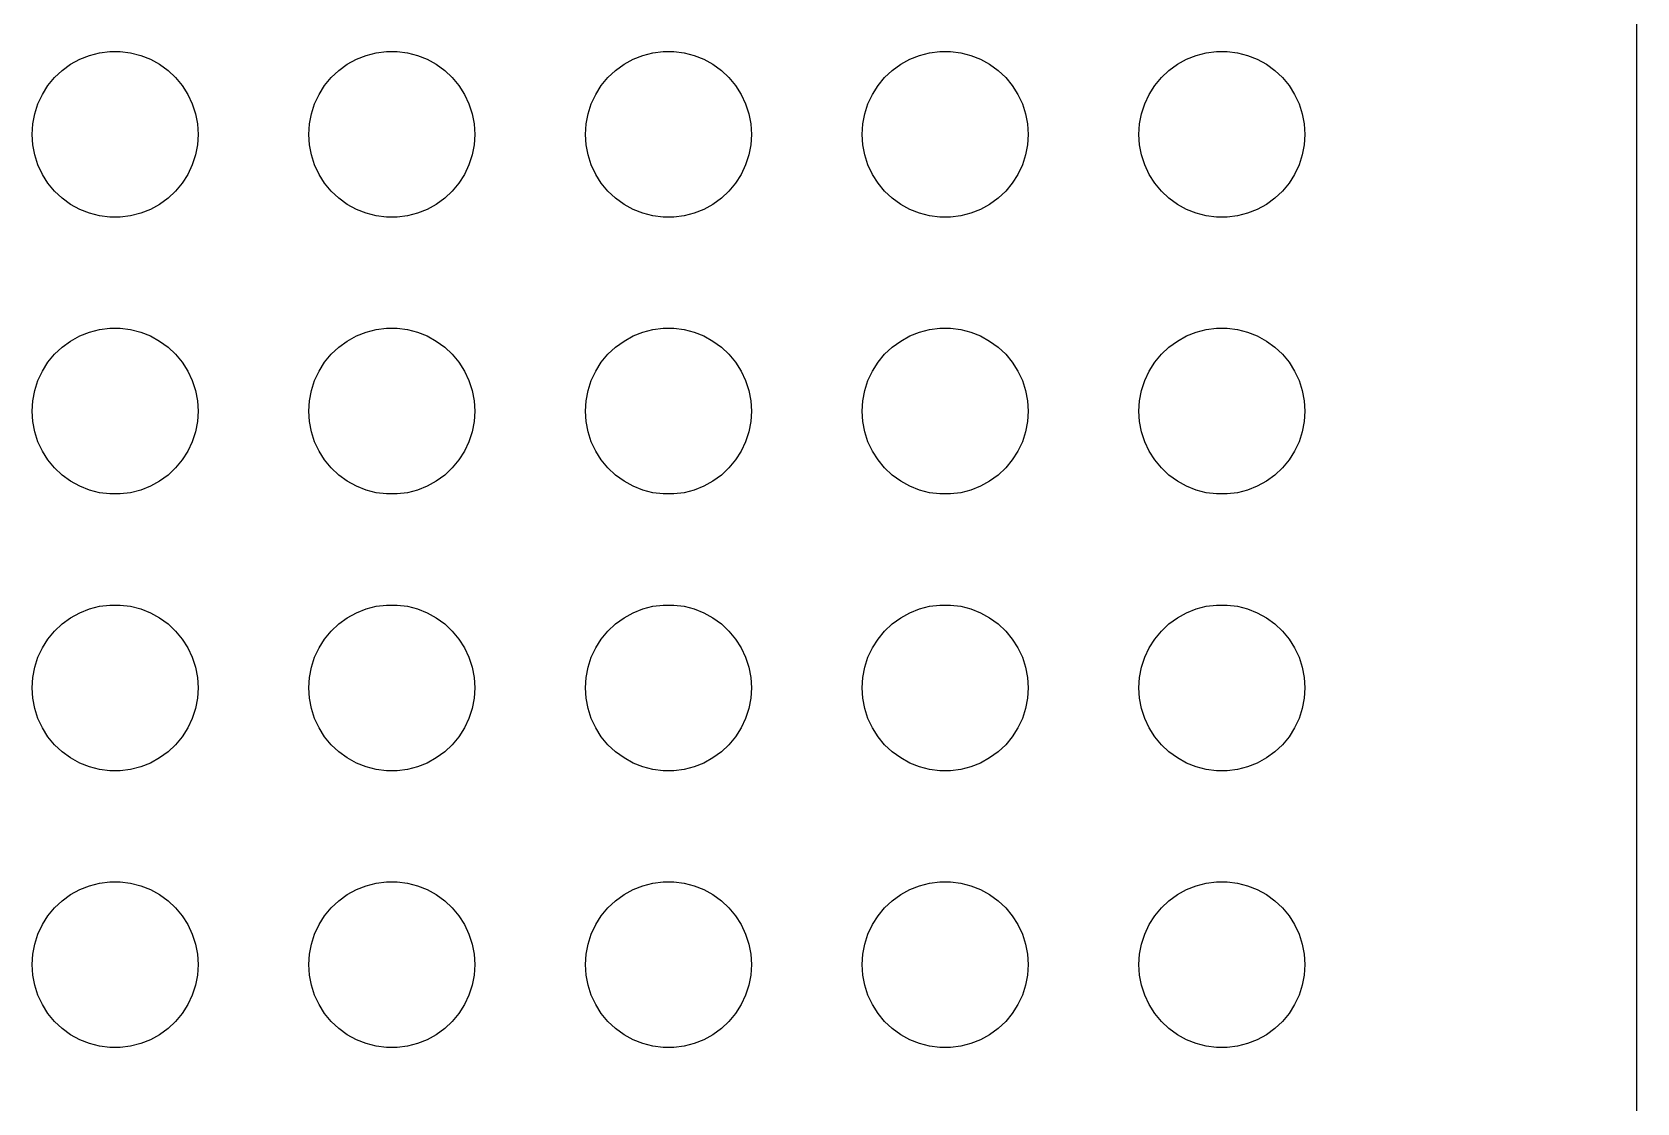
# Model space of a CAD drawing. Header units: metres. Extents: x -11 to 11, y -31 to 26.
# Drawn here: x -0.6 to 11, y -17 to -9.26 of the extents above; entities that cross this region are included whole.
import ezdxf

# ---------------------------------------------------------------- set-up
doc = ezdxf.new("R2010")
doc.units = ezdxf.units.M

msp = doc.modelspace()

# ---------------------------------------------------------------- linework, layer by layer
for p, q in [((11, -25), (11, 25)), ((-0.382446, -9.53769), (-0.321487, -9.49339)), ((-0.321487, -9.49339), (-0.255463, -9.45709)), ((-0.255463, -9.45709), (-0.18541, -9.42935)), ((-0.18541, -9.42935), (-0.112427, -9.41061)), ((-0.112427, -9.41061), (-0.037674, -9.40117)), ((-0.037674, -9.40117), (0.037674, -9.40117)), ((0.037674, -9.40117), (0.112427, -9.41061)), ((0.112427, -9.41061), (0.18541, -9.42935)), ((0.18541, -9.42935), (0.255463, -9.45709)), ((0.255463, -9.45709), (0.321487, -9.49339)), ((0.321487, -9.49339), (0.382446, -9.53769)), ((1.61754, -9.53769), (1.6785, -9.49339)), ((1.6785, -9.49339), (1.74452, -9.45709)), ((1.74452, -9.45709), (1.81458, -9.42935)), ((1.81458, -9.42935), (1.88756, -9.41061)), ((1.88756, -9.41061), (1.96231, -9.40117)), ((1.96231, -9.40117), (2.03767, -9.40117)), ((2.03767, -9.40117), (2.11243, -9.41061)), ((2.11243, -9.41061), (2.18541, -9.42935)), ((2.18541, -9.42935), (2.25546, -9.45709)), ((2.25546, -9.45709), (2.32149, -9.49339)), ((2.32149, -9.49339), (2.38245, -9.53769)), ((3.61754, -9.53769), (3.6785, -9.49339)), ((3.6785, -9.49339), (3.74452, -9.45709)), ((3.74452, -9.45709), (3.81458, -9.42935)), ((3.81458, -9.42935), (3.88756, -9.41061)), ((3.88756, -9.41061), (3.96231, -9.40117)), ((3.96231, -9.40117), (4.03767, -9.40117)), ((4.03767, -9.40117), (4.11243, -9.41061)), ((4.11243, -9.41061), (4.18541, -9.42935)), ((4.18541, -9.42935), (4.25546, -9.45709)), ((4.25546, -9.45709), (4.32149, -9.49339)), ((4.32149, -9.49339), (4.38245, -9.53769)), ((5.61754, -9.53769), (5.6785, -9.49339)), ((5.6785, -9.49339), (5.74452, -9.45709)), ((5.74452, -9.45709), (5.81458, -9.42935)), ((5.81458, -9.42935), (5.88756, -9.41061)), ((5.88756, -9.41061), (5.96231, -9.40117)), ((5.96231, -9.40117), (6.03767, -9.40117)), ((6.03767, -9.40117), (6.11243, -9.41061)), ((6.11243, -9.41061), (6.18541, -9.42935)), ((6.18541, -9.42935), (6.25546, -9.45709)), ((6.25546, -9.45709), (6.32149, -9.49339)), ((6.32149, -9.49339), (6.38245, -9.53769)), ((7.61754, -9.53769), (7.6785, -9.49339)), ((7.6785, -9.49339), (7.74452, -9.45709)), ((7.74452, -9.45709), (7.81458, -9.42935)), ((7.81458, -9.42935), (7.88756, -9.41061)), ((7.88756, -9.41061), (7.96231, -9.40117)), ((7.96231, -9.40117), (8.03767, -9.40117)), ((8.03767, -9.40117), (8.11243, -9.41061)), ((8.11243, -9.41061), (8.18541, -9.42935)), ((8.18541, -9.42935), (8.25546, -9.45709)), ((8.25546, -9.45709), (8.32149, -9.49339)), ((8.32149, -9.49339), (8.38245, -9.53769)), ((-0.485397, -9.64732), (-0.437378, -9.58926)), ((-0.437378, -9.58926), (-0.382446, -9.53769)), ((0.382446, -9.53769), (0.437378, -9.58926)), ((0.437378, -9.58926), (0.485397, -9.64732)), ((1.51459, -9.64732), (1.56261, -9.58926)), ((1.56261, -9.58926), (1.61754, -9.53769)), ((2.38245, -9.53769), (2.43738, -9.58926)), ((2.43738, -9.58926), (2.4854, -9.64732)), ((3.51459, -9.64732), (3.56261, -9.58926)), ((3.56261, -9.58926), (3.61754, -9.53769)), ((4.38245, -9.53769), (4.43738, -9.58926)), ((4.43738, -9.58926), (4.4854, -9.64732)), ((5.51459, -9.64732), (5.56261, -9.58926)), ((5.56261, -9.58926), (5.61754, -9.53769)), ((6.38245, -9.53769), (6.43738, -9.58926)), ((6.43738, -9.58926), (6.4854, -9.64732)), ((7.51459, -9.64732), (7.56261, -9.58926)), ((7.56261, -9.58926), (7.61754, -9.53769)), ((8.38245, -9.53769), (8.43738, -9.58926)), ((8.43738, -9.58926), (8.4854, -9.64732)), ((-0.557861, -9.77911), (-0.525772, -9.71094)), ((-0.525772, -9.71094), (-0.485397, -9.64732)), ((0.485397, -9.64732), (0.525772, -9.71094)), ((0.525772, -9.71094), (0.557861, -9.77911)), ((1.44212, -9.77911), (1.47421, -9.71094)), ((1.47421, -9.71094), (1.51459, -9.64732)), ((2.4854, -9.64732), (2.52577, -9.71094)), ((2.52577, -9.71094), (2.55786, -9.77911)), ((3.44212, -9.77911), (3.47421, -9.71094)), ((3.47421, -9.71094), (3.51459, -9.64732)), ((4.4854, -9.64732), (4.52577, -9.71094)), ((4.52577, -9.71094), (4.55786, -9.77911)), ((5.44212, -9.77911), (5.47421, -9.71094)), ((5.47421, -9.71094), (5.51459, -9.64732)), ((6.4854, -9.64732), (6.52577, -9.71094)), ((6.52577, -9.71094), (6.55786, -9.77911)), ((7.44212, -9.77911), (7.47421, -9.71094)), ((7.47421, -9.71094), (7.51459, -9.64732)), ((8.4854, -9.64732), (8.52577, -9.71094)), ((8.52577, -9.71094), (8.55786, -9.77911)), ((-0.595261, -9.92479), (-0.581146, -9.85078)), ((-0.581146, -9.85078), (-0.557861, -9.77911)), ((0.557861, -9.77911), (0.581146, -9.85078)), ((0.581146, -9.85078), (0.595261, -9.92479)), ((1.40472, -9.92479), (1.41884, -9.85078)), ((1.41884, -9.85078), (1.44212, -9.77911)), ((2.55786, -9.77911), (2.58115, -9.85078)), ((2.58115, -9.85078), (2.59526, -9.92479)), ((3.40472, -9.92479), (3.41884, -9.85078)), ((3.41884, -9.85078), (3.44212, -9.77911)), ((4.55786, -9.77911), (4.58115, -9.85078)), ((4.58115, -9.85078), (4.59526, -9.92479)), ((5.40472, -9.92479), (5.41884, -9.85078)), ((5.41884, -9.85078), (5.44212, -9.77911)), ((6.55786, -9.77911), (6.58115, -9.85078)), ((6.58115, -9.85078), (6.59526, -9.92479)), ((7.40472, -9.92479), (7.41884, -9.85078)), ((7.41884, -9.85078), (7.44212, -9.77911)), ((8.55786, -9.77911), (8.58115, -9.85078)), ((8.58115, -9.85078), (8.59526, -9.92479)), ((-0.599991, -10), (-0.595261, -9.92479)), ((0.595261, -9.92479), (0.599991, -10)), ((1.39999, -10), (1.40472, -9.92479)), ((2.59526, -9.92479), (2.59999, -10)), ((3.39999, -10), (3.40472, -9.92479)), ((4.59526, -9.92479), (4.59999, -10)), ((5.39999, -10), (5.40472, -9.92479)), ((6.59526, -9.92479), (6.59999, -10)), ((7.39999, -10), (7.40472, -9.92479)), ((8.59526, -9.92479), (8.59999, -10)), ((-0.595261, -10.0752), (-0.599991, -10)), ((-0.581146, -10.1492), (-0.595261, -10.0752)), ((0.595261, -10.0752), (0.581146, -10.1492)), ((0.599991, -10), (0.595261, -10.0752)), ((1.40472, -10.0752), (1.39999, -10)), ((1.41884, -10.1492), (1.40472, -10.0752)), ((2.59526, -10.0752), (2.58115, -10.1492)), ((2.59999, -10), (2.59526, -10.0752)), ((3.40472, -10.0752), (3.39999, -10)), ((3.41884, -10.1492), (3.40472, -10.0752)), ((4.59526, -10.0752), (4.58115, -10.1492)), ((4.59999, -10), (4.59526, -10.0752)), ((5.40472, -10.0752), (5.39999, -10)), ((5.41884, -10.1492), (5.40472, -10.0752)), ((6.59526, -10.0752), (6.58115, -10.1492)), ((6.59999, -10), (6.59526, -10.0752)), ((7.40472, -10.0752), (7.39999, -10)), ((7.41884, -10.1492), (7.40472, -10.0752)), ((8.59526, -10.0752), (8.58115, -10.1492)), ((8.59999, -10), (8.59526, -10.0752)), ((-0.557861, -10.2209), (-0.581146, -10.1492)), ((0.581146, -10.1492), (0.557861, -10.2209)), ((1.44212, -10.2209), (1.41884, -10.1492)), ((2.58115, -10.1492), (2.55786, -10.2209)), ((3.44212, -10.2209), (3.41884, -10.1492)), ((4.58115, -10.1492), (4.55786, -10.2209)), ((5.44212, -10.2209), (5.41884, -10.1492)), ((6.58115, -10.1492), (6.55786, -10.2209)), ((7.44212, -10.2209), (7.41884, -10.1492)), ((8.58115, -10.1492), (8.55786, -10.2209)), ((-0.525772, -10.289), (-0.557861, -10.2209)), ((-0.485397, -10.3527), (-0.525772, -10.289)), ((0.525772, -10.289), (0.485397, -10.3527)), ((0.557861, -10.2209), (0.525772, -10.289)), ((1.47421, -10.289), (1.44212, -10.2209)), ((1.51459, -10.3527), (1.47421, -10.289)), ((2.52577, -10.289), (2.4854, -10.3527)), ((2.55786, -10.2209), (2.52577, -10.289)), ((3.47421, -10.289), (3.44212, -10.2209)), ((3.51459, -10.3527), (3.47421, -10.289)), ((4.52577, -10.289), (4.4854, -10.3527)), ((4.55786, -10.2209), (4.52577, -10.289)), ((5.47421, -10.289), (5.44212, -10.2209)), ((5.51459, -10.3527), (5.47421, -10.289)), ((6.52577, -10.289), (6.4854, -10.3527)), ((6.55786, -10.2209), (6.52577, -10.289)), ((7.47421, -10.289), (7.44212, -10.2209)), ((7.51459, -10.3527), (7.47421, -10.289)), ((8.52577, -10.289), (8.4854, -10.3527)), ((8.55786, -10.2209), (8.52577, -10.289)), ((-0.437378, -10.4107), (-0.485397, -10.3527)), ((-0.382446, -10.4623), (-0.437378, -10.4107)), ((0.437378, -10.4107), (0.382446, -10.4623)), ((0.485397, -10.3527), (0.437378, -10.4107)), ((1.56261, -10.4107), (1.51459, -10.3527)), ((1.61754, -10.4623), (1.56261, -10.4107)), ((2.43738, -10.4107), (2.38245, -10.4623)), ((2.4854, -10.3527), (2.43738, -10.4107)), ((3.56261, -10.4107), (3.51459, -10.3527)), ((3.61754, -10.4623), (3.56261, -10.4107)), ((4.43738, -10.4107), (4.38245, -10.4623)), ((4.4854, -10.3527), (4.43738, -10.4107)), ((5.56261, -10.4107), (5.51459, -10.3527)), ((5.61754, -10.4623), (5.56261, -10.4107)), ((6.43738, -10.4107), (6.38245, -10.4623)), ((6.4854, -10.3527), (6.43738, -10.4107)), ((7.56261, -10.4107), (7.51459, -10.3527)), ((7.61754, -10.4623), (7.56261, -10.4107)), ((8.43738, -10.4107), (8.38245, -10.4623)), ((8.4854, -10.3527), (8.43738, -10.4107)), ((-0.321487, -10.5066), (-0.382446, -10.4623)), ((-0.255463, -10.5429), (-0.321487, -10.5066)), ((-0.18541, -10.5706), (-0.255463, -10.5429)), ((0.255463, -10.5429), (0.18541, -10.5706)), ((0.321487, -10.5066), (0.255463, -10.5429)), ((0.382446, -10.4623), (0.321487, -10.5066)), ((1.6785, -10.5066), (1.61754, -10.4623)), ((1.74452, -10.5429), (1.6785, -10.5066)), ((1.81458, -10.5706), (1.74452, -10.5429)), ((2.25546, -10.5429), (2.18541, -10.5706)), ((2.32149, -10.5066), (2.25546, -10.5429)), ((2.38245, -10.4623), (2.32149, -10.5066)), ((3.6785, -10.5066), (3.61754, -10.4623)), ((3.74452, -10.5429), (3.6785, -10.5066)), ((3.81458, -10.5706), (3.74452, -10.5429)), ((4.25546, -10.5429), (4.18541, -10.5706)), ((4.32149, -10.5066), (4.25546, -10.5429)), ((4.38245, -10.4623), (4.32149, -10.5066)), ((5.6785, -10.5066), (5.61754, -10.4623)), ((5.74452, -10.5429), (5.6785, -10.5066)), ((5.81458, -10.5706), (5.74452, -10.5429)), ((6.25546, -10.5429), (6.18541, -10.5706)), ((6.32149, -10.5066), (6.25546, -10.5429)), ((6.38245, -10.4623), (6.32149, -10.5066)), ((7.6785, -10.5066), (7.61754, -10.4623)), ((7.74452, -10.5429), (7.6785, -10.5066)), ((7.81458, -10.5706), (7.74452, -10.5429)), ((8.25546, -10.5429), (8.18541, -10.5706)), ((8.32149, -10.5066), (8.25546, -10.5429)), ((8.38245, -10.4623), (8.32149, -10.5066)), ((-0.112427, -10.5894), (-0.18541, -10.5706)), ((-0.037674, -10.5988), (-0.112427, -10.5894)), ((0.037674, -10.5988), (-0.037674, -10.5988)), ((0.112427, -10.5894), (0.037674, -10.5988)), ((0.18541, -10.5706), (0.112427, -10.5894)), ((1.88756, -10.5894), (1.81458, -10.5706)), ((1.96231, -10.5988), (1.88756, -10.5894)), ((2.03767, -10.5988), (1.96231, -10.5988)), ((2.11243, -10.5894), (2.03767, -10.5988)), ((2.18541, -10.5706), (2.11243, -10.5894)), ((3.88756, -10.5894), (3.81458, -10.5706)), ((3.96231, -10.5988), (3.88756, -10.5894)), ((4.03767, -10.5988), (3.96231, -10.5988)), ((4.11243, -10.5894), (4.03767, -10.5988)), ((4.18541, -10.5706), (4.11243, -10.5894)), ((5.88756, -10.5894), (5.81458, -10.5706)), ((5.96231, -10.5988), (5.88756, -10.5894)), ((6.03767, -10.5988), (5.96231, -10.5988)), ((6.11243, -10.5894), (6.03767, -10.5988)), ((6.18541, -10.5706), (6.11243, -10.5894)), ((7.88756, -10.5894), (7.81458, -10.5706)), ((7.96231, -10.5988), (7.88756, -10.5894)), ((8.03767, -10.5988), (7.96231, -10.5988)), ((8.11243, -10.5894), (8.03767, -10.5988)), ((8.18541, -10.5706), (8.11243, -10.5894)), ((-0.321487, -11.4934), (-0.255463, -11.4571)), ((-0.255463, -11.4571), (-0.18541, -11.4294)), ((-0.18541, -11.4294), (-0.112427, -11.4106)), ((-0.112427, -11.4106), (-0.037674, -11.4012)), ((-0.037674, -11.4012), (0.037674, -11.4012)), ((0.037674, -11.4012), (0.112427, -11.4106)), ((0.112427, -11.4106), (0.18541, -11.4294)), ((0.18541, -11.4294), (0.255463, -11.4571)), ((0.255463, -11.4571), (0.321487, -11.4934)), ((1.6785, -11.4934), (1.74452, -11.4571)), ((1.74452, -11.4571), (1.81458, -11.4294)), ((1.81458, -11.4294), (1.88756, -11.4106)), ((1.88756, -11.4106), (1.96231, -11.4012)), ((1.96231, -11.4012), (2.03767, -11.4012)), ((2.03767, -11.4012), (2.11243, -11.4106)), ((2.11243, -11.4106), (2.18541, -11.4294)), ((2.18541, -11.4294), (2.25546, -11.4571)), ((2.25546, -11.4571), (2.32149, -11.4934)), ((3.6785, -11.4934), (3.74452, -11.4571)), ((3.74452, -11.4571), (3.81458, -11.4294)), ((3.81458, -11.4294), (3.88756, -11.4106)), ((3.88756, -11.4106), (3.96231, -11.4012)), ((3.96231, -11.4012), (4.03767, -11.4012)), ((4.03767, -11.4012), (4.11243, -11.4106)), ((4.11243, -11.4106), (4.18541, -11.4294)), ((4.18541, -11.4294), (4.25546, -11.4571)), ((4.25546, -11.4571), (4.32149, -11.4934)), ((5.6785, -11.4934), (5.74452, -11.4571)), ((5.74452, -11.4571), (5.81458, -11.4294)), ((5.81458, -11.4294), (5.88756, -11.4106)), ((5.88756, -11.4106), (5.96231, -11.4012)), ((5.96231, -11.4012), (6.03767, -11.4012)), ((6.03767, -11.4012), (6.11243, -11.4106)), ((6.11243, -11.4106), (6.18541, -11.4294)), ((6.18541, -11.4294), (6.25546, -11.4571)), ((6.25546, -11.4571), (6.32149, -11.4934)), ((7.6785, -11.4934), (7.74452, -11.4571)), ((7.74452, -11.4571), (7.81458, -11.4294)), ((7.81458, -11.4294), (7.88756, -11.4106)), ((7.88756, -11.4106), (7.96231, -11.4012)), ((7.96231, -11.4012), (8.03767, -11.4012)), ((8.03767, -11.4012), (8.11243, -11.4106)), ((8.11243, -11.4106), (8.18541, -11.4294)), ((8.18541, -11.4294), (8.25546, -11.4571)), ((8.25546, -11.4571), (8.32149, -11.4934)), ((-0.485397, -11.6473), (-0.437378, -11.5893)), ((-0.437378, -11.5893), (-0.382446, -11.5377)), ((-0.382446, -11.5377), (-0.321487, -11.4934)), ((0.321487, -11.4934), (0.382446, -11.5377)), ((0.382446, -11.5377), (0.437378, -11.5893)), ((0.437378, -11.5893), (0.485397, -11.6473)), ((1.51459, -11.6473), (1.56261, -11.5893)), ((1.56261, -11.5893), (1.61754, -11.5377)), ((1.61754, -11.5377), (1.6785, -11.4934)), ((2.32149, -11.4934), (2.38245, -11.5377)), ((2.38245, -11.5377), (2.43738, -11.5893)), ((2.43738, -11.5893), (2.4854, -11.6473)), ((3.51459, -11.6473), (3.56261, -11.5893)), ((3.56261, -11.5893), (3.61754, -11.5377)), ((3.61754, -11.5377), (3.6785, -11.4934)), ((4.32149, -11.4934), (4.38245, -11.5377)), ((4.38245, -11.5377), (4.43738, -11.5893)), ((4.43738, -11.5893), (4.4854, -11.6473)), ((5.51459, -11.6473), (5.56261, -11.5893)), ((5.56261, -11.5893), (5.61754, -11.5377)), ((5.61754, -11.5377), (5.6785, -11.4934)), ((6.32149, -11.4934), (6.38245, -11.5377)), ((6.38245, -11.5377), (6.43738, -11.5893)), ((6.43738, -11.5893), (6.4854, -11.6473)), ((7.51459, -11.6473), (7.56261, -11.5893)), ((7.56261, -11.5893), (7.61754, -11.5377)), ((7.61754, -11.5377), (7.6785, -11.4934)), ((8.32149, -11.4934), (8.38245, -11.5377)), ((8.38245, -11.5377), (8.43738, -11.5893)), ((8.43738, -11.5893), (8.4854, -11.6473)), ((-0.557861, -11.7791), (-0.525772, -11.7109)), ((-0.525772, -11.7109), (-0.485397, -11.6473)), ((0.485397, -11.6473), (0.525772, -11.7109)), ((0.525772, -11.7109), (0.557861, -11.7791)), ((1.44212, -11.7791), (1.47421, -11.7109)), ((1.47421, -11.7109), (1.51459, -11.6473)), ((2.4854, -11.6473), (2.52577, -11.7109)), ((2.52577, -11.7109), (2.55786, -11.7791)), ((3.44212, -11.7791), (3.47421, -11.7109)), ((3.47421, -11.7109), (3.51459, -11.6473)), ((4.4854, -11.6473), (4.52577, -11.7109)), ((4.52577, -11.7109), (4.55786, -11.7791)), ((5.44212, -11.7791), (5.47421, -11.7109)), ((5.47421, -11.7109), (5.51459, -11.6473)), ((6.4854, -11.6473), (6.52577, -11.7109)), ((6.52577, -11.7109), (6.55786, -11.7791)), ((7.44212, -11.7791), (7.47421, -11.7109)), ((7.47421, -11.7109), (7.51459, -11.6473)), ((8.4854, -11.6473), (8.52577, -11.7109)), ((8.52577, -11.7109), (8.55786, -11.7791)), ((-0.581146, -11.8508), (-0.557861, -11.7791)), ((0.557861, -11.7791), (0.581146, -11.8508)), ((1.41884, -11.8508), (1.44212, -11.7791)), ((2.55786, -11.7791), (2.58115, -11.8508)), ((3.41884, -11.8508), (3.44212, -11.7791)), ((4.55786, -11.7791), (4.58115, -11.8508)), ((5.41884, -11.8508), (5.44212, -11.7791)), ((6.55786, -11.7791), (6.58115, -11.8508)), ((7.41884, -11.8508), (7.44212, -11.7791)), ((8.55786, -11.7791), (8.58115, -11.8508)), ((-0.599991, -12), (-0.595261, -11.9248)), ((-0.595261, -11.9248), (-0.581146, -11.8508)), ((0.581146, -11.8508), (0.595261, -11.9248)), ((0.595261, -11.9248), (0.599991, -12)), ((1.39999, -12), (1.40472, -11.9248)), ((1.40472, -11.9248), (1.41884, -11.8508)), ((2.58115, -11.8508), (2.59526, -11.9248)), ((2.59526, -11.9248), (2.59999, -12)), ((3.39999, -12), (3.40472, -11.9248)), ((3.40472, -11.9248), (3.41884, -11.8508)), ((4.58115, -11.8508), (4.59526, -11.9248)), ((4.59526, -11.9248), (4.59999, -12)), ((5.39999, -12), (5.40472, -11.9248)), ((5.40472, -11.9248), (5.41884, -11.8508)), ((6.58115, -11.8508), (6.59526, -11.9248)), ((6.59526, -11.9248), (6.59999, -12)), ((7.39999, -12), (7.40472, -11.9248)), ((7.40472, -11.9248), (7.41884, -11.8508)), ((8.58115, -11.8508), (8.59526, -11.9248)), ((8.59526, -11.9248), (8.59999, -12)), ((-0.595261, -12.0752), (-0.599991, -12)), ((0.599991, -12), (0.595261, -12.0752)), ((1.40472, -12.0752), (1.39999, -12)), ((2.59999, -12), (2.59526, -12.0752)), ((3.40472, -12.0752), (3.39999, -12)), ((4.59999, -12), (4.59526, -12.0752)), ((5.40472, -12.0752), (5.39999, -12)), ((6.59999, -12), (6.59526, -12.0752)), ((7.40472, -12.0752), (7.39999, -12)), ((8.59999, -12), (8.59526, -12.0752)), ((-0.581146, -12.1492), (-0.595261, -12.0752)), ((-0.557861, -12.2209), (-0.581146, -12.1492)), ((0.581146, -12.1492), (0.557861, -12.2209)), ((0.595261, -12.0752), (0.581146, -12.1492)), ((1.41884, -12.1492), (1.40472, -12.0752)), ((1.44212, -12.2209), (1.41884, -12.1492)), ((2.58115, -12.1492), (2.55786, -12.2209)), ((2.59526, -12.0752), (2.58115, -12.1492)), ((3.41884, -12.1492), (3.40472, -12.0752)), ((3.44212, -12.2209), (3.41884, -12.1492)), ((4.58115, -12.1492), (4.55786, -12.2209)), ((4.59526, -12.0752), (4.58115, -12.1492)), ((5.41884, -12.1492), (5.40472, -12.0752)), ((5.44212, -12.2209), (5.41884, -12.1492)), ((6.58115, -12.1492), (6.55786, -12.2209)), ((6.59526, -12.0752), (6.58115, -12.1492)), ((7.41884, -12.1492), (7.40472, -12.0752)), ((7.44212, -12.2209), (7.41884, -12.1492)), ((8.58115, -12.1492), (8.55786, -12.2209)), ((8.59526, -12.0752), (8.58115, -12.1492)), ((-0.525772, -12.289), (-0.557861, -12.2209)), ((-0.485397, -12.3527), (-0.525772, -12.289)), ((0.525772, -12.289), (0.485397, -12.3527)), ((0.557861, -12.2209), (0.525772, -12.289)), ((1.47421, -12.289), (1.44212, -12.2209)), ((1.51459, -12.3527), (1.47421, -12.289)), ((2.52577, -12.289), (2.4854, -12.3527)), ((2.55786, -12.2209), (2.52577, -12.289)), ((3.47421, -12.289), (3.44212, -12.2209)), ((3.51459, -12.3527), (3.47421, -12.289)), ((4.52577, -12.289), (4.4854, -12.3527)), ((4.55786, -12.2209), (4.52577, -12.289)), ((5.47421, -12.289), (5.44212, -12.2209)), ((5.51459, -12.3527), (5.47421, -12.289)), ((6.52577, -12.289), (6.4854, -12.3527)), ((6.55786, -12.2209), (6.52577, -12.289)), ((7.47421, -12.289), (7.44212, -12.2209)), ((7.51459, -12.3527), (7.47421, -12.289)), ((8.52577, -12.289), (8.4854, -12.3527)), ((8.55786, -12.2209), (8.52577, -12.289)), ((-0.437378, -12.4107), (-0.485397, -12.3527)), ((-0.382446, -12.4623), (-0.437378, -12.4107)), ((0.437378, -12.4107), (0.382446, -12.4623)), ((0.485397, -12.3527), (0.437378, -12.4107)), ((1.56261, -12.4107), (1.51459, -12.3527)), ((1.61754, -12.4623), (1.56261, -12.4107)), ((2.43738, -12.4107), (2.38245, -12.4623)), ((2.4854, -12.3527), (2.43738, -12.4107)), ((3.56261, -12.4107), (3.51459, -12.3527)), ((3.61754, -12.4623), (3.56261, -12.4107)), ((4.43738, -12.4107), (4.38245, -12.4623)), ((4.4854, -12.3527), (4.43738, -12.4107)), ((5.56261, -12.4107), (5.51459, -12.3527)), ((5.61754, -12.4623), (5.56261, -12.4107)), ((6.43738, -12.4107), (6.38245, -12.4623)), ((6.4854, -12.3527), (6.43738, -12.4107)), ((7.56261, -12.4107), (7.51459, -12.3527)), ((7.61754, -12.4623), (7.56261, -12.4107)), ((8.43738, -12.4107), (8.38245, -12.4623)), ((8.4854, -12.3527), (8.43738, -12.4107)), ((-0.321487, -12.5066), (-0.382446, -12.4623)), ((-0.255463, -12.5429), (-0.321487, -12.5066)), ((0.321487, -12.5066), (0.255463, -12.5429)), ((0.382446, -12.4623), (0.321487, -12.5066)), ((1.6785, -12.5066), (1.61754, -12.4623)), ((1.74452, -12.5429), (1.6785, -12.5066)), ((2.32149, -12.5066), (2.25546, -12.5429)), ((2.38245, -12.4623), (2.32149, -12.5066)), ((3.6785, -12.5066), (3.61754, -12.4623)), ((3.74452, -12.5429), (3.6785, -12.5066)), ((4.32149, -12.5066), (4.25546, -12.5429)), ((4.38245, -12.4623), (4.32149, -12.5066)), ((5.6785, -12.5066), (5.61754, -12.4623)), ((5.74452, -12.5429), (5.6785, -12.5066)), ((6.32149, -12.5066), (6.25546, -12.5429)), ((6.38245, -12.4623), (6.32149, -12.5066)), ((7.6785, -12.5066), (7.61754, -12.4623)), ((7.74452, -12.5429), (7.6785, -12.5066)), ((8.32149, -12.5066), (8.25546, -12.5429)), ((8.38245, -12.4623), (8.32149, -12.5066)), ((-0.18541, -12.5706), (-0.255463, -12.5429)), ((-0.112427, -12.5894), (-0.18541, -12.5706)), ((-0.037674, -12.5988), (-0.112427, -12.5894)), ((0.037674, -12.5988), (-0.037674, -12.5988)), ((0.112427, -12.5894), (0.037674, -12.5988)), ((0.18541, -12.5706), (0.112427, -12.5894)), ((0.255463, -12.5429), (0.18541, -12.5706)), ((1.81458, -12.5706), (1.74452, -12.5429)), ((1.88756, -12.5894), (1.81458, -12.5706)), ((1.96231, -12.5988), (1.88756, -12.5894)), ((2.03767, -12.5988), (1.96231, -12.5988)), ((2.11243, -12.5894), (2.03767, -12.5988)), ((2.18541, -12.5706), (2.11243, -12.5894)), ((2.25546, -12.5429), (2.18541, -12.5706)), ((3.81458, -12.5706), (3.74452, -12.5429)), ((3.88756, -12.5894), (3.81458, -12.5706)), ((3.96231, -12.5988), (3.88756, -12.5894)), ((4.03767, -12.5988), (3.96231, -12.5988)), ((4.11243, -12.5894), (4.03767, -12.5988)), ((4.18541, -12.5706), (4.11243, -12.5894)), ((4.25546, -12.5429), (4.18541, -12.5706)), ((5.81458, -12.5706), (5.74452, -12.5429)), ((5.88756, -12.5894), (5.81458, -12.5706)), ((5.96231, -12.5988), (5.88756, -12.5894)), ((6.03767, -12.5988), (5.96231, -12.5988)), ((6.11243, -12.5894), (6.03767, -12.5988)), ((6.18541, -12.5706), (6.11243, -12.5894)), ((6.25546, -12.5429), (6.18541, -12.5706)), ((7.81458, -12.5706), (7.74452, -12.5429)), ((7.88756, -12.5894), (7.81458, -12.5706)), ((7.96231, -12.5988), (7.88756, -12.5894)), ((8.03767, -12.5988), (7.96231, -12.5988)), ((8.11243, -12.5894), (8.03767, -12.5988)), ((8.18541, -12.5706), (8.11243, -12.5894)), ((8.25546, -12.5429), (8.18541, -12.5706)), ((-0.255463, -13.4571), (-0.18541, -13.4294)), ((-0.18541, -13.4294), (-0.112427, -13.4106)), ((-0.112427, -13.4106), (-0.037674, -13.4012)), ((-0.037674, -13.4012), (0.037674, -13.4012)), ((0.037674, -13.4012), (0.112427, -13.4106)), ((0.112427, -13.4106), (0.18541, -13.4294)), ((0.18541, -13.4294), (0.255463, -13.4571)), ((1.74452, -13.4571), (1.81458, -13.4294)), ((1.81458, -13.4294), (1.88756, -13.4106)), ((1.88756, -13.4106), (1.96231, -13.4012)), ((1.96231, -13.4012), (2.03767, -13.4012)), ((2.03767, -13.4012), (2.11243, -13.4106)), ((2.11243, -13.4106), (2.18541, -13.4294)), ((2.18541, -13.4294), (2.25546, -13.4571)), ((3.74452, -13.4571), (3.81458, -13.4294)), ((3.81458, -13.4294), (3.88756, -13.4106)), ((3.88756, -13.4106), (3.96231, -13.4012)), ((3.96231, -13.4012), (4.03767, -13.4012)), ((4.03767, -13.4012), (4.11243, -13.4106)), ((4.11243, -13.4106), (4.18541, -13.4294)), ((4.18541, -13.4294), (4.25546, -13.4571)), ((5.74452, -13.4571), (5.81458, -13.4294)), ((5.81458, -13.4294), (5.88756, -13.4106)), ((5.88756, -13.4106), (5.96231, -13.4012)), ((5.96231, -13.4012), (6.03767, -13.4012)), ((6.03767, -13.4012), (6.11243, -13.4106)), ((6.11243, -13.4106), (6.18541, -13.4294)), ((6.18541, -13.4294), (6.25546, -13.4571)), ((7.74452, -13.4571), (7.81458, -13.4294)), ((7.81458, -13.4294), (7.88756, -13.4106)), ((7.88756, -13.4106), (7.96231, -13.4012)), ((7.96231, -13.4012), (8.03767, -13.4012)), ((8.03767, -13.4012), (8.11243, -13.4106)), ((8.11243, -13.4106), (8.18541, -13.4294)), ((8.18541, -13.4294), (8.25546, -13.4571)), ((-0.437378, -13.5893), (-0.382446, -13.5377)), ((-0.382446, -13.5377), (-0.321487, -13.4934)), ((-0.321487, -13.4934), (-0.255463, -13.4571)), ((0.255463, -13.4571), (0.321487, -13.4934)), ((0.321487, -13.4934), (0.382446, -13.5377)), ((0.382446, -13.5377), (0.437378, -13.5893)), ((1.56261, -13.5893), (1.61754, -13.5377)), ((1.61754, -13.5377), (1.6785, -13.4934)), ((1.6785, -13.4934), (1.74452, -13.4571)), ((2.25546, -13.4571), (2.32149, -13.4934)), ((2.32149, -13.4934), (2.38245, -13.5377)), ((2.38245, -13.5377), (2.43738, -13.5893)), ((3.56261, -13.5893), (3.61754, -13.5377)), ((3.61754, -13.5377), (3.6785, -13.4934)), ((3.6785, -13.4934), (3.74452, -13.4571)), ((4.25546, -13.4571), (4.32149, -13.4934)), ((4.32149, -13.4934), (4.38245, -13.5377)), ((4.38245, -13.5377), (4.43738, -13.5893)), ((5.56261, -13.5893), (5.61754, -13.5377)), ((5.61754, -13.5377), (5.6785, -13.4934)), ((5.6785, -13.4934), (5.74452, -13.4571)), ((6.25546, -13.4571), (6.32149, -13.4934)), ((6.32149, -13.4934), (6.38245, -13.5377)), ((6.38245, -13.5377), (6.43738, -13.5893)), ((7.56261, -13.5893), (7.61754, -13.5377)), ((7.61754, -13.5377), (7.6785, -13.4934)), ((7.6785, -13.4934), (7.74452, -13.4571)), ((8.25546, -13.4571), (8.32149, -13.4934)), ((8.32149, -13.4934), (8.38245, -13.5377)), ((8.38245, -13.5377), (8.43738, -13.5893)), ((-0.525772, -13.7109), (-0.485397, -13.6473)), ((-0.485397, -13.6473), (-0.437378, -13.5893)), ((0.437378, -13.5893), (0.485397, -13.6473)), ((0.485397, -13.6473), (0.525772, -13.7109)), ((1.47421, -13.7109), (1.51459, -13.6473)), ((1.51459, -13.6473), (1.56261, -13.5893)), ((2.43738, -13.5893), (2.4854, -13.6473)), ((2.4854, -13.6473), (2.52577, -13.7109)), ((3.47421, -13.7109), (3.51459, -13.6473)), ((3.51459, -13.6473), (3.56261, -13.5893)), ((4.43738, -13.5893), (4.4854, -13.6473)), ((4.4854, -13.6473), (4.52577, -13.7109)), ((5.47421, -13.7109), (5.51459, -13.6473)), ((5.51459, -13.6473), (5.56261, -13.5893)), ((6.43738, -13.5893), (6.4854, -13.6473)), ((6.4854, -13.6473), (6.52577, -13.7109)), ((7.47421, -13.7109), (7.51459, -13.6473)), ((7.51459, -13.6473), (7.56261, -13.5893)), ((8.43738, -13.5893), (8.4854, -13.6473)), ((8.4854, -13.6473), (8.52577, -13.7109)), ((-0.581146, -13.8508), (-0.557861, -13.7791)), ((-0.557861, -13.7791), (-0.525772, -13.7109)), ((0.525772, -13.7109), (0.557861, -13.7791)), ((0.557861, -13.7791), (0.581146, -13.8508)), ((1.41884, -13.8508), (1.44212, -13.7791)), ((1.44212, -13.7791), (1.47421, -13.7109)), ((2.52577, -13.7109), (2.55786, -13.7791)), ((2.55786, -13.7791), (2.58115, -13.8508)), ((3.41884, -13.8508), (3.44212, -13.7791)), ((3.44212, -13.7791), (3.47421, -13.7109)), ((4.52577, -13.7109), (4.55786, -13.7791)), ((4.55786, -13.7791), (4.58115, -13.8508)), ((5.41884, -13.8508), (5.44212, -13.7791)), ((5.44212, -13.7791), (5.47421, -13.7109)), ((6.52577, -13.7109), (6.55786, -13.7791)), ((6.55786, -13.7791), (6.58115, -13.8508)), ((7.41884, -13.8508), (7.44212, -13.7791)), ((7.44212, -13.7791), (7.47421, -13.7109)), ((8.52577, -13.7109), (8.55786, -13.7791)), ((8.55786, -13.7791), (8.58115, -13.8508)), ((-0.595261, -13.9248), (-0.581146, -13.8508)), ((0.581146, -13.8508), (0.595261, -13.9248)), ((1.40472, -13.9248), (1.41884, -13.8508)), ((2.58115, -13.8508), (2.59526, -13.9248)), ((3.40472, -13.9248), (3.41884, -13.8508)), ((4.58115, -13.8508), (4.59526, -13.9248)), ((5.40472, -13.9248), (5.41884, -13.8508)), ((6.58115, -13.8508), (6.59526, -13.9248)), ((7.40472, -13.9248), (7.41884, -13.8508)), ((8.58115, -13.8508), (8.59526, -13.9248)), ((-0.599991, -14), (-0.595261, -13.9248)), ((-0.595261, -14.0752), (-0.599991, -14)), ((0.595261, -13.9248), (0.599991, -14)), ((0.599991, -14), (0.595261, -14.0752)), ((1.39999, -14), (1.40472, -13.9248)), ((1.40472, -14.0752), (1.39999, -14)), ((2.59526, -13.9248), (2.59999, -14)), ((2.59999, -14), (2.59526, -14.0752)), ((3.39999, -14), (3.40472, -13.9248)), ((3.40472, -14.0752), (3.39999, -14)), ((4.59526, -13.9248), (4.59999, -14)), ((4.59999, -14), (4.59526, -14.0752)), ((5.39999, -14), (5.40472, -13.9248)), ((5.40472, -14.0752), (5.39999, -14)), ((6.59526, -13.9248), (6.59999, -14)), ((6.59999, -14), (6.59526, -14.0752)), ((7.39999, -14), (7.40472, -13.9248)), ((7.40472, -14.0752), (7.39999, -14)), ((8.59526, -13.9248), (8.59999, -14)), ((8.59999, -14), (8.59526, -14.0752)), ((-0.581146, -14.1492), (-0.595261, -14.0752)), ((-0.557861, -14.2209), (-0.581146, -14.1492)), ((0.581146, -14.1492), (0.557861, -14.2209)), ((0.595261, -14.0752), (0.581146, -14.1492)), ((1.41884, -14.1492), (1.40472, -14.0752)), ((1.44212, -14.2209), (1.41884, -14.1492)), ((2.58115, -14.1492), (2.55786, -14.2209)), ((2.59526, -14.0752), (2.58115, -14.1492)), ((3.41884, -14.1492), (3.40472, -14.0752)), ((3.44212, -14.2209), (3.41884, -14.1492)), ((4.58115, -14.1492), (4.55786, -14.2209)), ((4.59526, -14.0752), (4.58115, -14.1492)), ((5.41884, -14.1492), (5.40472, -14.0752)), ((5.44212, -14.2209), (5.41884, -14.1492)), ((6.58115, -14.1492), (6.55786, -14.2209)), ((6.59526, -14.0752), (6.58115, -14.1492)), ((7.41884, -14.1492), (7.40472, -14.0752)), ((7.44212, -14.2209), (7.41884, -14.1492)), ((8.58115, -14.1492), (8.55786, -14.2209)), ((8.59526, -14.0752), (8.58115, -14.1492)), ((-0.525772, -14.289), (-0.557861, -14.2209)), ((0.557861, -14.2209), (0.525772, -14.289)), ((1.47421, -14.289), (1.44212, -14.2209)), ((2.55786, -14.2209), (2.52577, -14.289)), ((3.47421, -14.289), (3.44212, -14.2209)), ((4.55786, -14.2209), (4.52577, -14.289)), ((5.47421, -14.289), (5.44212, -14.2209)), ((6.55786, -14.2209), (6.52577, -14.289)), ((7.47421, -14.289), (7.44212, -14.2209)), ((8.55786, -14.2209), (8.52577, -14.289)), ((-0.485397, -14.3527), (-0.525772, -14.289)), ((-0.437378, -14.4107), (-0.485397, -14.3527)), ((0.485397, -14.3527), (0.437378, -14.4107)), ((0.525772, -14.289), (0.485397, -14.3527)), ((1.51459, -14.3527), (1.47421, -14.289)), ((1.56261, -14.4107), (1.51459, -14.3527)), ((2.4854, -14.3527), (2.43738, -14.4107)), ((2.52577, -14.289), (2.4854, -14.3527)), ((3.51459, -14.3527), (3.47421, -14.289)), ((3.56261, -14.4107), (3.51459, -14.3527)), ((4.4854, -14.3527), (4.43738, -14.4107)), ((4.52577, -14.289), (4.4854, -14.3527)), ((5.51459, -14.3527), (5.47421, -14.289)), ((5.56261, -14.4107), (5.51459, -14.3527)), ((6.4854, -14.3527), (6.43738, -14.4107)), ((6.52577, -14.289), (6.4854, -14.3527)), ((7.51459, -14.3527), (7.47421, -14.289)), ((7.56261, -14.4107), (7.51459, -14.3527)), ((8.4854, -14.3527), (8.43738, -14.4107)), ((8.52577, -14.289), (8.4854, -14.3527)), ((-0.382446, -14.4623), (-0.437378, -14.4107)), ((-0.321487, -14.5066), (-0.382446, -14.4623)), ((0.382446, -14.4623), (0.321487, -14.5066)), ((0.437378, -14.4107), (0.382446, -14.4623)), ((1.61754, -14.4623), (1.56261, -14.4107)), ((1.6785, -14.5066), (1.61754, -14.4623)), ((2.38245, -14.4623), (2.32149, -14.5066)), ((2.43738, -14.4107), (2.38245, -14.4623)), ((3.61754, -14.4623), (3.56261, -14.4107)), ((3.6785, -14.5066), (3.61754, -14.4623)), ((4.38245, -14.4623), (4.32149, -14.5066)), ((4.43738, -14.4107), (4.38245, -14.4623)), ((5.61754, -14.4623), (5.56261, -14.4107)), ((5.6785, -14.5066), (5.61754, -14.4623)), ((6.38245, -14.4623), (6.32149, -14.5066)), ((6.43738, -14.4107), (6.38245, -14.4623)), ((7.61754, -14.4623), (7.56261, -14.4107)), ((7.6785, -14.5066), (7.61754, -14.4623)), ((8.38245, -14.4623), (8.32149, -14.5066)), ((8.43738, -14.4107), (8.38245, -14.4623)), ((-0.255463, -14.5429), (-0.321487, -14.5066)), ((-0.18541, -14.5706), (-0.255463, -14.5429)), ((-0.112427, -14.5894), (-0.18541, -14.5706)), ((-0.037674, -14.5988), (-0.112427, -14.5894)), ((0.037674, -14.5988), (-0.037674, -14.5988)), ((0.112427, -14.5894), (0.037674, -14.5988)), ((0.18541, -14.5706), (0.112427, -14.5894)), ((0.255463, -14.5429), (0.18541, -14.5706)), ((0.321487, -14.5066), (0.255463, -14.5429)), ((1.74452, -14.5429), (1.6785, -14.5066)), ((1.81458, -14.5706), (1.74452, -14.5429)), ((1.88756, -14.5894), (1.81458, -14.5706)), ((1.96231, -14.5988), (1.88756, -14.5894)), ((2.03767, -14.5988), (1.96231, -14.5988)), ((2.11243, -14.5894), (2.03767, -14.5988)), ((2.18541, -14.5706), (2.11243, -14.5894)), ((2.25546, -14.5429), (2.18541, -14.5706)), ((2.32149, -14.5066), (2.25546, -14.5429)), ((3.74452, -14.5429), (3.6785, -14.5066)), ((3.81458, -14.5706), (3.74452, -14.5429)), ((3.88756, -14.5894), (3.81458, -14.5706)), ((3.96231, -14.5988), (3.88756, -14.5894)), ((4.03767, -14.5988), (3.96231, -14.5988)), ((4.11243, -14.5894), (4.03767, -14.5988)), ((4.18541, -14.5706), (4.11243, -14.5894)), ((4.25546, -14.5429), (4.18541, -14.5706)), ((4.32149, -14.5066), (4.25546, -14.5429)), ((5.74452, -14.5429), (5.6785, -14.5066)), ((5.81458, -14.5706), (5.74452, -14.5429)), ((5.88756, -14.5894), (5.81458, -14.5706)), ((5.96231, -14.5988), (5.88756, -14.5894)), ((6.03767, -14.5988), (5.96231, -14.5988)), ((6.11243, -14.5894), (6.03767, -14.5988)), ((6.18541, -14.5706), (6.11243, -14.5894)), ((6.25546, -14.5429), (6.18541, -14.5706)), ((6.32149, -14.5066), (6.25546, -14.5429)), ((7.74452, -14.5429), (7.6785, -14.5066)), ((7.81458, -14.5706), (7.74452, -14.5429)), ((7.88756, -14.5894), (7.81458, -14.5706)), ((7.96231, -14.5988), (7.88756, -14.5894)), ((8.03767, -14.5988), (7.96231, -14.5988)), ((8.11243, -14.5894), (8.03767, -14.5988)), ((8.18541, -14.5706), (8.11243, -14.5894)), ((8.25546, -14.5429), (8.18541, -14.5706)), ((8.32149, -14.5066), (8.25546, -14.5429)), ((-0.18541, -15.4294), (-0.112427, -15.4106)), ((-0.112427, -15.4106), (-0.037674, -15.4012)), ((-0.037674, -15.4012), (0.037674, -15.4012)), ((0.037674, -15.4012), (0.112427, -15.4106)), ((0.112427, -15.4106), (0.18541, -15.4294)), ((1.81458, -15.4294), (1.88756, -15.4106)), ((1.88756, -15.4106), (1.96231, -15.4012)), ((1.96231, -15.4012), (2.03767, -15.4012)), ((2.03767, -15.4012), (2.11243, -15.4106)), ((2.11243, -15.4106), (2.18541, -15.4294)), ((3.81458, -15.4294), (3.88756, -15.4106)), ((3.88756, -15.4106), (3.96231, -15.4012)), ((3.96231, -15.4012), (4.03767, -15.4012)), ((4.03767, -15.4012), (4.11243, -15.4106)), ((4.11243, -15.4106), (4.18541, -15.4294)), ((5.81458, -15.4294), (5.88756, -15.4106)), ((5.88756, -15.4106), (5.96231, -15.4012)), ((5.96231, -15.4012), (6.03767, -15.4012)), ((6.03767, -15.4012), (6.11243, -15.4106)), ((6.11243, -15.4106), (6.18541, -15.4294)), ((7.81458, -15.4294), (7.88756, -15.4106)), ((7.88756, -15.4106), (7.96231, -15.4012)), ((7.96231, -15.4012), (8.03767, -15.4012)), ((8.03767, -15.4012), (8.11243, -15.4106)), ((8.11243, -15.4106), (8.18541, -15.4294)), ((-0.437378, -15.5893), (-0.382446, -15.5377)), ((-0.382446, -15.5377), (-0.321487, -15.4934)), ((-0.321487, -15.4934), (-0.255463, -15.4571)), ((-0.255463, -15.4571), (-0.18541, -15.4294)), ((0.18541, -15.4294), (0.255463, -15.4571)), ((0.255463, -15.4571), (0.321487, -15.4934)), ((0.321487, -15.4934), (0.382446, -15.5377)), ((0.382446, -15.5377), (0.437378, -15.5893)), ((1.56261, -15.5893), (1.61754, -15.5377)), ((1.61754, -15.5377), (1.6785, -15.4934)), ((1.6785, -15.4934), (1.74452, -15.4571)), ((1.74452, -15.4571), (1.81458, -15.4294)), ((2.18541, -15.4294), (2.25546, -15.4571)), ((2.25546, -15.4571), (2.32149, -15.4934)), ((2.32149, -15.4934), (2.38245, -15.5377)), ((2.38245, -15.5377), (2.43738, -15.5893)), ((3.56261, -15.5893), (3.61754, -15.5377)), ((3.61754, -15.5377), (3.6785, -15.4934)), ((3.6785, -15.4934), (3.74452, -15.4571)), ((3.74452, -15.4571), (3.81458, -15.4294)), ((4.18541, -15.4294), (4.25546, -15.4571)), ((4.25546, -15.4571), (4.32149, -15.4934)), ((4.32149, -15.4934), (4.38245, -15.5377)), ((4.38245, -15.5377), (4.43738, -15.5893)), ((5.56261, -15.5893), (5.61754, -15.5377)), ((5.61754, -15.5377), (5.6785, -15.4934)), ((5.6785, -15.4934), (5.74452, -15.4571)), ((5.74452, -15.4571), (5.81458, -15.4294)), ((6.18541, -15.4294), (6.25546, -15.4571)), ((6.25546, -15.4571), (6.32149, -15.4934)), ((6.32149, -15.4934), (6.38245, -15.5377)), ((6.38245, -15.5377), (6.43738, -15.5893)), ((7.56261, -15.5893), (7.61754, -15.5377)), ((7.61754, -15.5377), (7.6785, -15.4934)), ((7.6785, -15.4934), (7.74452, -15.4571)), ((7.74452, -15.4571), (7.81458, -15.4294)), ((8.18541, -15.4294), (8.25546, -15.4571)), ((8.25546, -15.4571), (8.32149, -15.4934)), ((8.32149, -15.4934), (8.38245, -15.5377)), ((8.38245, -15.5377), (8.43738, -15.5893)), ((-0.525772, -15.7109), (-0.485397, -15.6473)), ((-0.485397, -15.6473), (-0.437378, -15.5893)), ((0.437378, -15.5893), (0.485397, -15.6473)), ((0.485397, -15.6473), (0.525772, -15.7109)), ((1.47421, -15.7109), (1.51459, -15.6473)), ((1.51459, -15.6473), (1.56261, -15.5893)), ((2.43738, -15.5893), (2.4854, -15.6473)), ((2.4854, -15.6473), (2.52577, -15.7109)), ((3.47421, -15.7109), (3.51459, -15.6473)), ((3.51459, -15.6473), (3.56261, -15.5893)), ((4.43738, -15.5893), (4.4854, -15.6473)), ((4.4854, -15.6473), (4.52577, -15.7109)), ((5.47421, -15.7109), (5.51459, -15.6473)), ((5.51459, -15.6473), (5.56261, -15.5893)), ((6.43738, -15.5893), (6.4854, -15.6473)), ((6.4854, -15.6473), (6.52577, -15.7109)), ((7.47421, -15.7109), (7.51459, -15.6473)), ((7.51459, -15.6473), (7.56261, -15.5893)), ((8.43738, -15.5893), (8.4854, -15.6473)), ((8.4854, -15.6473), (8.52577, -15.7109)), ((-0.557861, -15.7791), (-0.525772, -15.7109)), ((0.525772, -15.7109), (0.557861, -15.7791)), ((1.44212, -15.7791), (1.47421, -15.7109)), ((2.52577, -15.7109), (2.55786, -15.7791)), ((3.44212, -15.7791), (3.47421, -15.7109)), ((4.52577, -15.7109), (4.55786, -15.7791)), ((5.44212, -15.7791), (5.47421, -15.7109)), ((6.52577, -15.7109), (6.55786, -15.7791)), ((7.44212, -15.7791), (7.47421, -15.7109)), ((8.52577, -15.7109), (8.55786, -15.7791)), ((-0.595261, -15.9248), (-0.581146, -15.8508)), ((-0.581146, -15.8508), (-0.557861, -15.7791)), ((0.557861, -15.7791), (0.581146, -15.8508)), ((0.581146, -15.8508), (0.595261, -15.9248)), ((1.40472, -15.9248), (1.41884, -15.8508)), ((1.41884, -15.8508), (1.44212, -15.7791)), ((2.55786, -15.7791), (2.58115, -15.8508)), ((2.58115, -15.8508), (2.59526, -15.9248)), ((3.40472, -15.9248), (3.41884, -15.8508)), ((3.41884, -15.8508), (3.44212, -15.7791)), ((4.55786, -15.7791), (4.58115, -15.8508)), ((4.58115, -15.8508), (4.59526, -15.9248)), ((5.40472, -15.9248), (5.41884, -15.8508)), ((5.41884, -15.8508), (5.44212, -15.7791)), ((6.55786, -15.7791), (6.58115, -15.8508)), ((6.58115, -15.8508), (6.59526, -15.9248)), ((7.40472, -15.9248), (7.41884, -15.8508)), ((7.41884, -15.8508), (7.44212, -15.7791)), ((8.55786, -15.7791), (8.58115, -15.8508)), ((8.58115, -15.8508), (8.59526, -15.9248)), ((-0.599991, -16), (-0.595261, -15.9248)), ((-0.595261, -16.0752), (-0.599991, -16)), ((0.595261, -15.9248), (0.599991, -16)), ((0.599991, -16), (0.595261, -16.0752)), ((1.39999, -16), (1.40472, -15.9248)), ((1.40472, -16.0752), (1.39999, -16)), ((2.59526, -15.9248), (2.59999, -16)), ((2.59999, -16), (2.59526, -16.0752)), ((3.39999, -16), (3.40472, -15.9248)), ((3.40472, -16.0752), (3.39999, -16)), ((4.59526, -15.9248), (4.59999, -16)), ((4.59999, -16), (4.59526, -16.0752)), ((5.39999, -16), (5.40472, -15.9248)), ((5.40472, -16.0752), (5.39999, -16)), ((6.59526, -15.9248), (6.59999, -16)), ((6.59999, -16), (6.59526, -16.0752)), ((7.39999, -16), (7.40472, -15.9248)), ((7.40472, -16.0752), (7.39999, -16)), ((8.59526, -15.9248), (8.59999, -16)), ((8.59999, -16), (8.59526, -16.0752)), ((-0.581146, -16.1492), (-0.595261, -16.0752)), ((0.595261, -16.0752), (0.581146, -16.1492)), ((1.41884, -16.1492), (1.40472, -16.0752)), ((2.59526, -16.0752), (2.58115, -16.1492)), ((3.41884, -16.1492), (3.40472, -16.0752)), ((4.59526, -16.0752), (4.58115, -16.1492)), ((5.41884, -16.1492), (5.40472, -16.0752)), ((6.59526, -16.0752), (6.58115, -16.1492)), ((7.41884, -16.1492), (7.40472, -16.0752)), ((8.59526, -16.0752), (8.58115, -16.1492)), ((-0.557861, -16.2209), (-0.581146, -16.1492)), ((-0.525772, -16.289), (-0.557861, -16.2209)), ((0.557861, -16.2209), (0.525772, -16.289)), ((0.581146, -16.1492), (0.557861, -16.2209)), ((1.44212, -16.2209), (1.41884, -16.1492)), ((1.47421, -16.289), (1.44212, -16.2209)), ((2.55786, -16.2209), (2.52577, -16.289)), ((2.58115, -16.1492), (2.55786, -16.2209)), ((3.44212, -16.2209), (3.41884, -16.1492)), ((3.47421, -16.289), (3.44212, -16.2209)), ((4.55786, -16.2209), (4.52577, -16.289)), ((4.58115, -16.1492), (4.55786, -16.2209)), ((5.44212, -16.2209), (5.41884, -16.1492)), ((5.47421, -16.289), (5.44212, -16.2209)), ((6.55786, -16.2209), (6.52577, -16.289)), ((6.58115, -16.1492), (6.55786, -16.2209)), ((7.44212, -16.2209), (7.41884, -16.1492)), ((7.47421, -16.289), (7.44212, -16.2209)), ((8.55786, -16.2209), (8.52577, -16.289)), ((8.58115, -16.1492), (8.55786, -16.2209)), ((-0.485397, -16.3527), (-0.525772, -16.289)), ((-0.437378, -16.4107), (-0.485397, -16.3527)), ((0.485397, -16.3527), (0.437378, -16.4107)), ((0.525772, -16.289), (0.485397, -16.3527)), ((1.51459, -16.3527), (1.47421, -16.289)), ((1.56261, -16.4107), (1.51459, -16.3527)), ((2.4854, -16.3527), (2.43738, -16.4107)), ((2.52577, -16.289), (2.4854, -16.3527)), ((3.51459, -16.3527), (3.47421, -16.289)), ((3.56261, -16.4107), (3.51459, -16.3527)), ((4.4854, -16.3527), (4.43738, -16.4107)), ((4.52577, -16.289), (4.4854, -16.3527)), ((5.51459, -16.3527), (5.47421, -16.289)), ((5.56261, -16.4107), (5.51459, -16.3527)), ((6.4854, -16.3527), (6.43738, -16.4107)), ((6.52577, -16.289), (6.4854, -16.3527)), ((7.51459, -16.3527), (7.47421, -16.289)), ((7.56261, -16.4107), (7.51459, -16.3527)), ((8.4854, -16.3527), (8.43738, -16.4107)), ((8.52577, -16.289), (8.4854, -16.3527)), ((-0.382446, -16.4623), (-0.437378, -16.4107)), ((-0.321487, -16.5066), (-0.382446, -16.4623)), ((0.382446, -16.4623), (0.321487, -16.5066)), ((0.437378, -16.4107), (0.382446, -16.4623)), ((1.61754, -16.4623), (1.56261, -16.4107)), ((1.6785, -16.5066), (1.61754, -16.4623)), ((2.38245, -16.4623), (2.32149, -16.5066)), ((2.43738, -16.4107), (2.38245, -16.4623)), ((3.61754, -16.4623), (3.56261, -16.4107)), ((3.6785, -16.5066), (3.61754, -16.4623)), ((4.38245, -16.4623), (4.32149, -16.5066)), ((4.43738, -16.4107), (4.38245, -16.4623)), ((5.61754, -16.4623), (5.56261, -16.4107)), ((5.6785, -16.5066), (5.61754, -16.4623)), ((6.38245, -16.4623), (6.32149, -16.5066)), ((6.43738, -16.4107), (6.38245, -16.4623)), ((7.61754, -16.4623), (7.56261, -16.4107)), ((7.6785, -16.5066), (7.61754, -16.4623)), ((8.38245, -16.4623), (8.32149, -16.5066)), ((8.43738, -16.4107), (8.38245, -16.4623)), ((-0.255463, -16.5429), (-0.321487, -16.5066)), ((-0.18541, -16.5706), (-0.255463, -16.5429)), ((-0.112427, -16.5894), (-0.18541, -16.5706)), ((0.18541, -16.5706), (0.112427, -16.5894)), ((0.255463, -16.5429), (0.18541, -16.5706)), ((0.321487, -16.5066), (0.255463, -16.5429)), ((1.74452, -16.5429), (1.6785, -16.5066)), ((1.81458, -16.5706), (1.74452, -16.5429)), ((1.88756, -16.5894), (1.81458, -16.5706)), ((2.18541, -16.5706), (2.11243, -16.5894)), ((2.25546, -16.5429), (2.18541, -16.5706)), ((2.32149, -16.5066), (2.25546, -16.5429)), ((3.74452, -16.5429), (3.6785, -16.5066)), ((3.81458, -16.5706), (3.74452, -16.5429)), ((3.88756, -16.5894), (3.81458, -16.5706)), ((4.18541, -16.5706), (4.11243, -16.5894)), ((4.25546, -16.5429), (4.18541, -16.5706)), ((4.32149, -16.5066), (4.25546, -16.5429)), ((5.74452, -16.5429), (5.6785, -16.5066)), ((5.81458, -16.5706), (5.74452, -16.5429)), ((5.88756, -16.5894), (5.81458, -16.5706)), ((6.18541, -16.5706), (6.11243, -16.5894)), ((6.25546, -16.5429), (6.18541, -16.5706)), ((6.32149, -16.5066), (6.25546, -16.5429)), ((7.74452, -16.5429), (7.6785, -16.5066)), ((7.81458, -16.5706), (7.74452, -16.5429)), ((7.88756, -16.5894), (7.81458, -16.5706)), ((8.18541, -16.5706), (8.11243, -16.5894)), ((8.25546, -16.5429), (8.18541, -16.5706)), ((8.32149, -16.5066), (8.25546, -16.5429)), ((-0.037674, -16.5988), (-0.112427, -16.5894)), ((0.037674, -16.5988), (-0.037674, -16.5988)), ((0.112427, -16.5894), (0.037674, -16.5988)), ((1.96231, -16.5988), (1.88756, -16.5894)), ((2.03767, -16.5988), (1.96231, -16.5988)), ((2.11243, -16.5894), (2.03767, -16.5988)), ((3.96231, -16.5988), (3.88756, -16.5894)), ((4.03767, -16.5988), (3.96231, -16.5988)), ((4.11243, -16.5894), (4.03767, -16.5988)), ((5.96231, -16.5988), (5.88756, -16.5894)), ((6.03767, -16.5988), (5.96231, -16.5988)), ((6.11243, -16.5894), (6.03767, -16.5988)), ((7.96231, -16.5988), (7.88756, -16.5894)), ((8.03767, -16.5988), (7.96231, -16.5988)), ((8.11243, -16.5894), (8.03767, -16.5988))]:
    msp.add_line(p, q)

doc.saveas('drawing.dxf')
